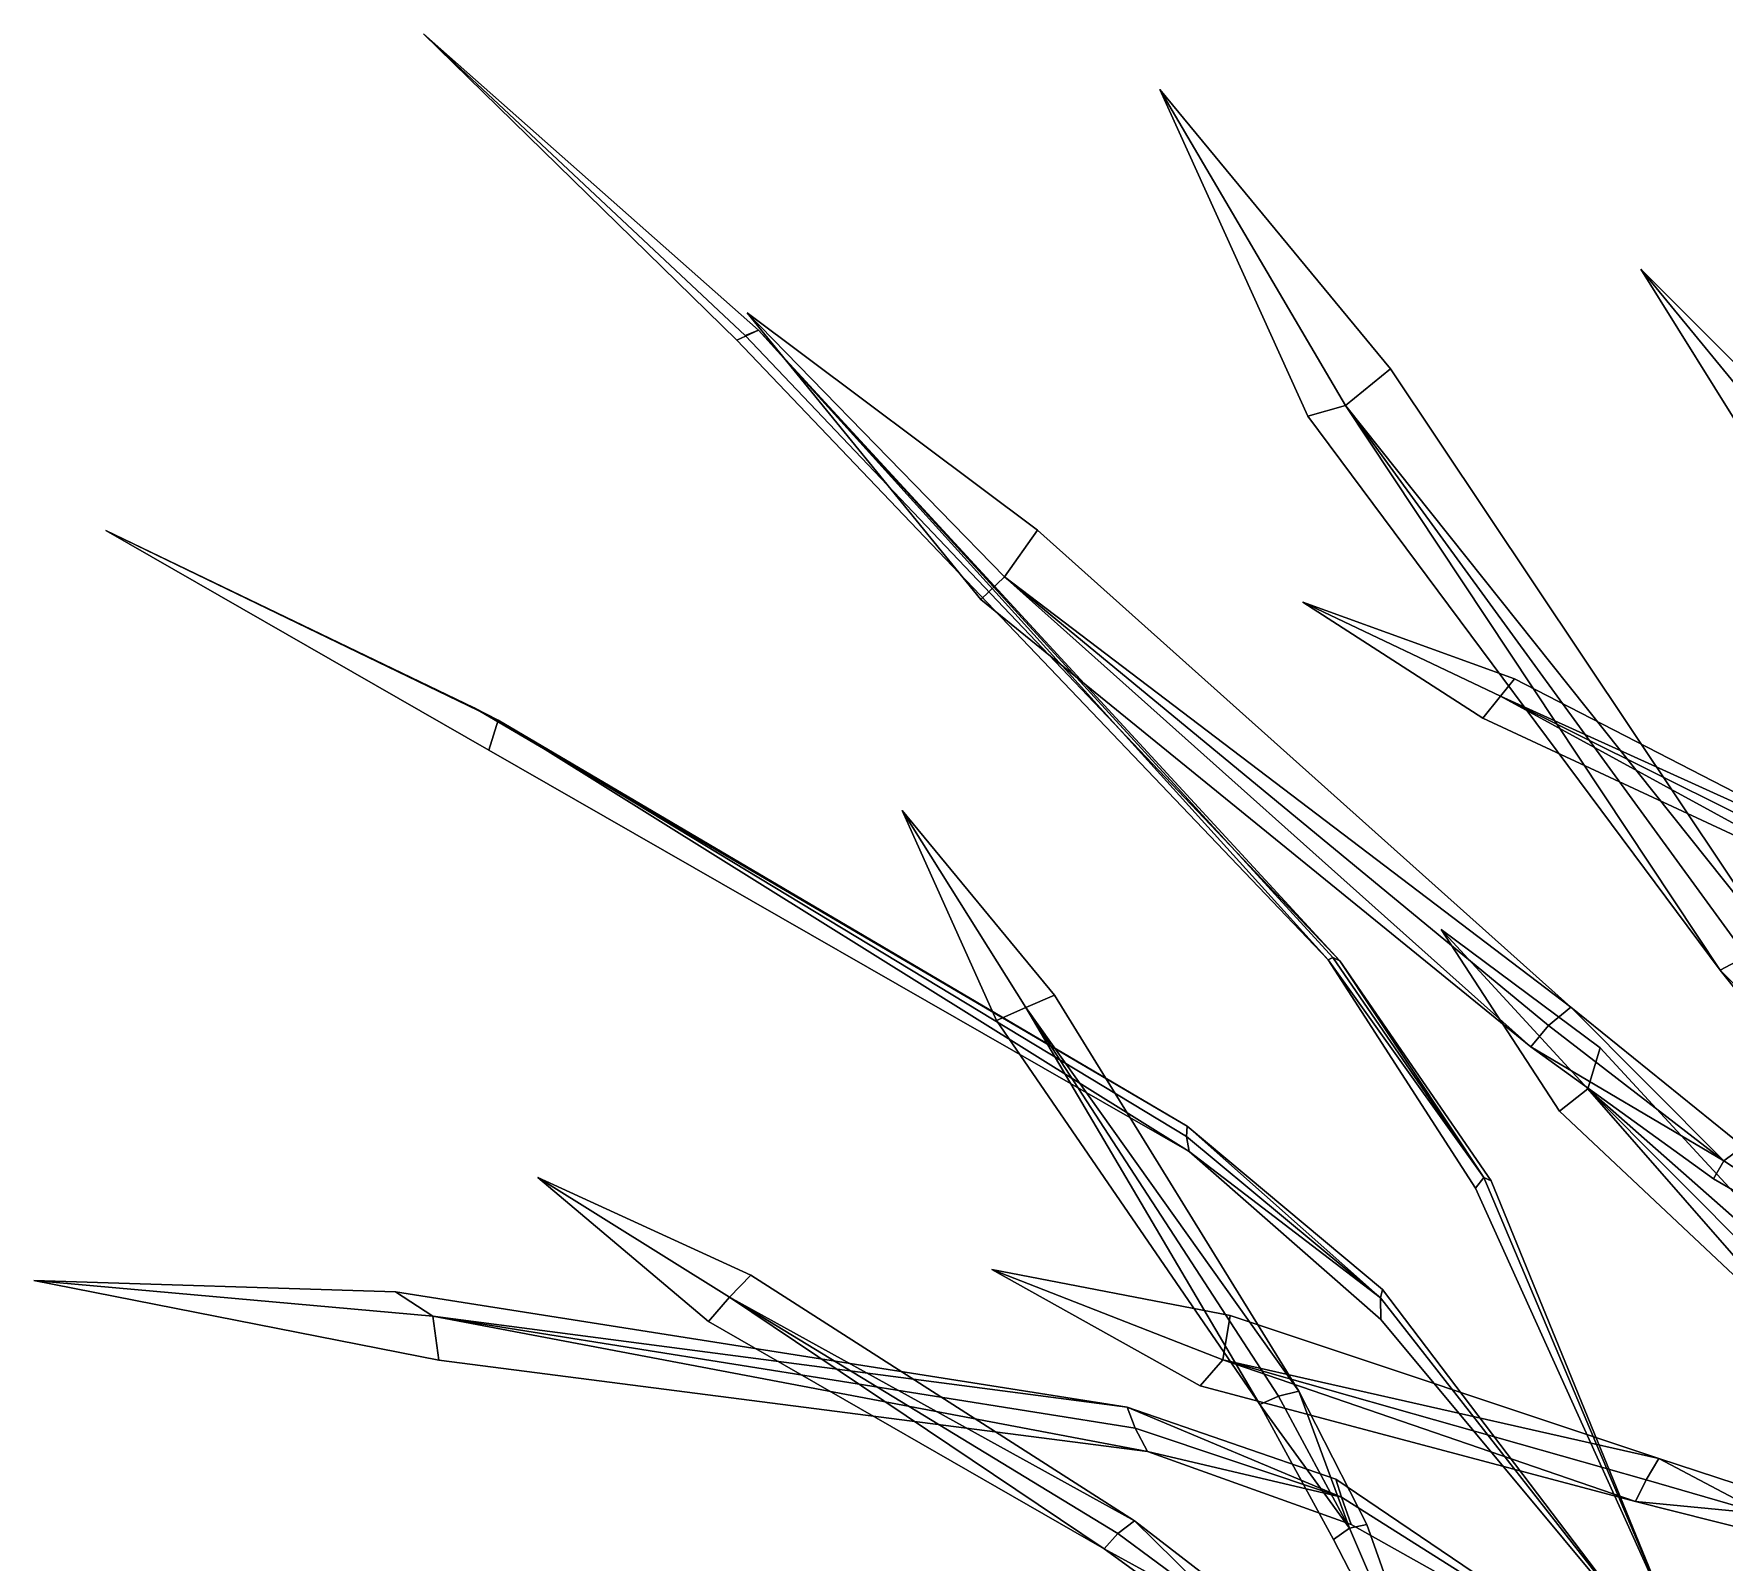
# Model space of a CAD drawing. Header units: metres. Extents: x -441 to 497, y -564 to 357.
# Drawn here: x -441.1 to -68.4, y 13.2 to 350.2 of the extents above; entities that cross this region are included whole.
import ezdxf

# ---------------------------------------------------------------- set-up
doc = ezdxf.new("R2010")
doc.units = ezdxf.units.M

msp = doc.modelspace()

# ---------------------------------------------------------------- linework, layer by layer
at = {"layer": 'Newplan_Leaf', "color": 3}
for points in [[(-355.2306, 350.1669, 305.4272), (-281.3511, 284.8236, 311.8384), (-286.0886, 282.6466, 322.985)], [(-355.2306, 350.1669, 305.4272), (-286.0886, 282.6466, 322.985), (-281.3511, 284.8236, 311.8384)], [(-355.2306, 350.1669, 305.4272), (-284.2856, 283.6785, 296.7823), (-281.3511, 284.8236, 311.8384)], [(-355.2306, 350.1669, 305.4272), (-281.3511, 284.8236, 311.8384), (-284.2856, 283.6785, 296.7823)], [(-192.8667, 337.8672, 368.7469), (-151.8911, 268.2383, 353.7112), (-160.2006, 265.8862, 348.2246)], [(-192.8667, 337.8672, 368.7469), (-160.2006, 265.8862, 348.2246), (-151.8911, 268.2383, 353.7112)], [(-192.8667, 337.8672, 368.7469), (-141.9842, 276.3028, 354.3293), (-151.8911, 268.2383, 353.7112)], [(-192.8667, 337.8672, 368.7469), (-151.8911, 268.2383, 353.7112), (-141.9842, 276.3028, 354.3293)], [(-86.7572, 298.2746, 94.5637), (-56.6893, 261.6378, 115.4634), (-62.3257, 258.992, 117.1433)], [(-86.7572, 298.2746, 94.5637), (-62.3257, 258.992, 117.1433), (-56.6893, 261.6378, 115.4634)], [(-86.7572, 298.2746, 94.5637), (-52.107, 263.5666, 109.1178), (-56.6893, 261.6378, 115.4634)], [(-86.7572, 298.2746, 94.5637), (-56.6893, 261.6378, 115.4634), (-52.107, 263.5666, 109.1178)], [(-283.8582, 288.6186, 237.934), (-227.0697, 230.4165, 249.8013), (-232.2923, 225.4576, 242.5339)], [(-283.8582, 288.6186, 237.934), (-232.2923, 225.4576, 242.5339), (-227.0697, 230.4165, 249.8013)], [(-283.8582, 288.6186, 237.934), (-219.8416, 240.743, 251.9649), (-227.0697, 230.4165, 249.8013)], [(-283.8582, 288.6186, 237.934), (-227.0697, 230.4165, 249.8013), (-219.8416, 240.743, 251.9649)], [(-155.7489, 145.9979, 318.4091), (-286.0886, 282.6466, 322.985), (-281.3511, 284.8236, 311.8384)], [(-155.7489, 145.9979, 318.4091), (-281.3511, 284.8236, 311.8384), (-286.0886, 282.6466, 322.985)], [(-153.1303, 145.7959, 301.8218), (-281.3511, 284.8236, 311.8384), (-284.2856, 283.6785, 296.7823)], [(-153.1303, 145.7959, 301.8218), (-284.2856, 283.6785, 296.7823), (-281.3511, 284.8236, 311.8384)], [(-155.7489, 145.9979, 318.4091), (-281.3511, 284.8236, 311.8384), (-154.7155, 146.5271, 310.1213)], [(-155.7489, 145.9979, 318.4091), (-154.7155, 146.5271, 310.1213), (-281.3511, 284.8236, 311.8384)], [(-154.7155, 146.5271, 310.1213), (-281.3511, 284.8236, 311.8384), (-153.1303, 145.7959, 301.8218)], [(-154.7155, 146.5271, 310.1213), (-153.1303, 145.7959, 301.8218), (-281.3511, 284.8236, 311.8384)], [(-57.0406, 149.1137, 313.5977), (-151.8911, 268.2383, 353.7112), (-141.9842, 276.3028, 354.3293)], [(-57.0406, 149.1137, 313.5977), (-141.9842, 276.3028, 354.3293), (-151.8911, 268.2383, 353.7112)], [(-69.3183, 143.7265, 309.6985), (-160.2006, 265.8862, 348.2246), (-151.8911, 268.2383, 353.7112)], [(-69.3183, 143.7265, 309.6985), (-151.8911, 268.2383, 353.7112), (-160.2006, 265.8862, 348.2246)], [(-69.3183, 143.7265, 309.6985), (-151.8911, 268.2383, 353.7112), (-63.4912, 146.7786, 311.9665)], [(-69.3183, 143.7265, 309.6985), (-63.4912, 146.7786, 311.9665), (-151.8911, 268.2383, 353.7112)], [(-63.4912, 146.7786, 311.9665), (-151.8911, 268.2383, 353.7112), (-57.0406, 149.1137, 313.5977)], [(-63.4912, 146.7786, 311.9665), (-57.0406, 149.1137, 313.5977), (-151.8911, 268.2383, 353.7112)], [(-425.2307, 240.645, 458.7769), (-338.761, 198.8425, 435.441), (-340.8117, 192.1945, 445.5912)], [(-425.2307, 240.645, 458.7769), (-340.8117, 192.1945, 445.5912), (-338.761, 198.8425, 435.441)], [(-425.2307, 240.645, 458.7769), (-344.027, 201.5772, 421.2495), (-338.761, 198.8425, 435.441)], [(-425.2307, 240.645, 458.7769), (-338.761, 198.8425, 435.441), (-344.027, 201.5772, 421.2495)], [(-102.2472, 135.5418, 264.448), (-227.0697, 230.4165, 249.8013), (-219.8416, 240.743, 251.9649)], [(-102.2472, 135.5418, 264.448), (-219.8416, 240.743, 251.9649), (-227.0697, 230.4165, 249.8013)], [(-111.0434, 126.8333, 257.9859), (-232.2923, 225.4576, 242.5339), (-227.0697, 230.4165, 249.8013)], [(-111.0434, 126.8333, 257.9859), (-227.0697, 230.4165, 249.8013), (-232.2923, 225.4576, 242.5339)], [(-111.0434, 126.8333, 257.9859), (-227.0697, 230.4165, 249.8013), (-107.1139, 131.4879, 261.3487)], [(-111.0434, 126.8333, 257.9859), (-107.1139, 131.4879, 261.3487), (-227.0697, 230.4165, 249.8013)], [(-107.1139, 131.4879, 261.3487), (-227.0697, 230.4165, 249.8013), (-102.2472, 135.5418, 264.448)], [(-107.1139, 131.4879, 261.3487), (-102.2472, 135.5418, 264.448), (-227.0697, 230.4165, 249.8013)], [(-161.2964, 224.8496, 104.7894), (-117.7376, 204.1058, 123.6427), (-121.6465, 199.2786, 125.3773)], [(-161.2964, 224.8496, 104.7894), (-121.6465, 199.2786, 125.3773), (-117.7376, 204.1058, 123.6427)], [(-161.2964, 224.8496, 104.7894), (-114.6543, 207.9276, 117.2495), (-117.7376, 204.1058, 123.6427)], [(-161.2964, 224.8496, 104.7894), (-117.7376, 204.1058, 123.6427), (-114.6543, 207.9276, 117.2495)], [(-29.4933, 164.0538, 145.1046), (-117.7376, 204.1058, 123.6427), (-114.6543, 207.9276, 117.2495)], [(-29.4933, 164.0538, 145.1046), (-114.6543, 207.9276, 117.2495), (-117.7376, 204.1058, 123.6427)], [(-186.7991, 109.2916, 366.4639), (-338.761, 198.8425, 435.441), (-344.027, 201.5772, 421.2495)], [(-186.7991, 109.2916, 366.4639), (-344.027, 201.5772, 421.2495), (-338.761, 198.8425, 435.441)], [(-34.6947, 158.7687, 149.8454), (-121.6465, 199.2786, 125.3773), (-117.7376, 204.1058, 123.6427)], [(-34.6947, 158.7687, 149.8454), (-117.7376, 204.1058, 123.6427), (-121.6465, 199.2786, 125.3773)], [(-34.6947, 158.7687, 149.8454), (-117.7376, 204.1058, 123.6427), (-32.374, 161.6383, 147.4756)], [(-34.6947, 158.7687, 149.8454), (-32.374, 161.6383, 147.4756), (-117.7376, 204.1058, 123.6427)], [(-32.374, 161.6383, 147.4756), (-117.7376, 204.1058, 123.6427), (-29.4933, 164.0538, 145.1046)], [(-32.374, 161.6383, 147.4756), (-29.4933, 164.0538, 145.1046), (-117.7376, 204.1058, 123.6427)], [(-186.3694, 103.7363, 382.3066), (-340.8117, 192.1945, 445.5912), (-338.761, 198.8425, 435.441)], [(-186.3694, 103.7363, 382.3066), (-338.761, 198.8425, 435.441), (-340.8117, 192.1945, 445.5912)], [(-186.3694, 103.7363, 382.3066), (-338.761, 198.8425, 435.441), (-186.9875, 107.014, 374.6313)], [(-186.3694, 103.7363, 382.3066), (-186.9875, 107.014, 374.6313), (-338.761, 198.8425, 435.441)], [(-186.9875, 107.014, 374.6313), (-338.761, 198.8425, 435.441), (-186.7991, 109.2916, 366.4639)], [(-186.9875, 107.014, 374.6313), (-186.7991, 109.2916, 366.4639), (-338.761, 198.8425, 435.441)], [(-249.651, 178.9358, 143.4698), (-222.4127, 135.4841, 167.278), (-228.8308, 132.5999, 167.4835)], [(-249.651, 178.9358, 143.4698), (-228.8308, 132.5999, 167.4835), (-222.4127, 135.4841, 167.278)], [(-249.651, 178.9358, 143.4698), (-216.1024, 138.2322, 161.7958), (-222.4127, 135.4841, 167.278)], [(-249.651, 178.9358, 143.4698), (-222.4127, 135.4841, 167.278), (-216.1024, 138.2322, 161.7958)], [(-130.8009, 152.6522, 622.5177), (-98.4932, 117.5205, 580.0878), (-104.7531, 112.6555, 580.6905)], [(-130.8009, 152.6522, 622.5177), (-104.7531, 112.6555, 580.6905), (-98.4932, 117.5205, 580.0878)], [(-130.8009, 152.6522, 622.5177), (-95.7188, 126.5692, 577.0547), (-98.4932, 117.5205, 580.0878)], [(-130.8009, 152.6522, 622.5177), (-98.4932, 117.5205, 580.0878), (-95.7188, 126.5692, 577.0547)], [(-155.7489, 145.9979, 318.4091), (-154.7155, 146.5271, 310.1213), (-121.4287, 98.01246, 310.7179)], [(-155.7489, 145.9979, 318.4091), (-121.4287, 98.01246, 310.7179), (-154.7155, 146.5271, 310.1213)], [(-123.208, 95.6674, 317.6548), (-155.7489, 145.9979, 318.4091), (-121.4287, 98.01246, 310.7179)], [(-123.208, 95.6674, 317.6548), (-121.4287, 98.01246, 310.7179), (-155.7489, 145.9979, 318.4091)], [(-121.4287, 98.01246, 310.7179), (-154.7155, 146.5271, 310.1213), (-153.1303, 145.7959, 301.8218)], [(-121.4287, 98.01246, 310.7179), (-153.1303, 145.7959, 301.8218), (-154.7155, 146.5271, 310.1213)], [(-121.4287, 98.01246, 310.7179), (-153.1303, 145.7959, 301.8218), (-119.8058, 97.285, 303.7937)], [(-121.4287, 98.01246, 310.7179), (-119.8058, 97.285, 303.7937), (-153.1303, 145.7959, 301.8218)], [(-69.3183, 143.7265, 309.6985), (-63.4912, 146.7786, 311.9665), (-36.6228, 110.8921, 292.3828)], [(-69.3183, 143.7265, 309.6985), (-36.6228, 110.8921, 292.3828), (-63.4912, 146.7786, 311.9665)], [(-41.09158, 108.3828, 288.7787), (-69.3183, 143.7265, 309.6985), (-36.6228, 110.8921, 292.3828)], [(-41.09158, 108.3828, 288.7787), (-36.6228, 110.8921, 292.3828), (-69.3183, 143.7265, 309.6985)], [(-162.1765, 50.8941, 198.1656), (-222.4127, 135.4841, 167.278), (-216.1024, 138.2322, 161.7958)], [(-162.1765, 50.8941, 198.1656), (-216.1024, 138.2322, 161.7958), (-222.4127, 135.4841, 167.278)], [(-170.7854, 47.9348, 201.235), (-228.8308, 132.5999, 167.4835), (-222.4127, 135.4841, 167.278)], [(-170.7854, 47.9348, 201.235), (-222.4127, 135.4841, 167.278), (-228.8308, 132.5999, 167.4835)], [(-170.7854, 47.9348, 201.235), (-222.4127, 135.4841, 167.278), (-166.6424, 49.7733, 199.6944)], [(-170.7854, 47.9348, 201.235), (-166.6424, 49.7733, 199.6944), (-222.4127, 135.4841, 167.278)], [(-166.6424, 49.7733, 199.6944), (-222.4127, 135.4841, 167.278), (-162.1765, 50.8941, 198.1656)], [(-166.6424, 49.7733, 199.6944), (-162.1765, 50.8941, 198.1656), (-222.4127, 135.4841, 167.278)], [(-68.4611, 101.6617, 258.2445), (-107.1139, 131.4879, 261.3487), (-102.2472, 135.5418, 264.448)], [(-68.4611, 101.6617, 258.2445), (-102.2472, 135.5418, 264.448), (-107.1139, 131.4879, 261.3487)], [(-68.4611, 101.6617, 258.2445), (-102.2472, 135.5418, 264.448), (-64.2504, 104.8618, 260.9573)], [(-68.4611, 101.6617, 258.2445), (-64.2504, 104.8618, 260.9573), (-102.2472, 135.5418, 264.448)], [(-111.0434, 126.8333, 257.9859), (-107.1139, 131.4879, 261.3487), (-68.4611, 101.6617, 258.2445)], [(-111.0434, 126.8333, 257.9859), (-68.4611, 101.6617, 258.2445), (-107.1139, 131.4879, 261.3487)], [(-70.7912, 97.7277, 253.9608), (-111.0434, 126.8333, 257.9859), (-68.4611, 101.6617, 258.2445)], [(-70.7912, 97.7277, 253.9608), (-68.4611, 101.6617, 258.2445), (-111.0434, 126.8333, 257.9859)], [(-38.8522, 64.9879, 487.04), (-98.4932, 117.5205, 580.0878), (-95.7188, 126.5692, 577.0547)], [(-38.8522, 64.9879, 487.04), (-95.7188, 126.5692, 577.0547), (-98.4932, 117.5205, 580.0878)], [(-45.3055, 56.7567, 489.9286), (-104.7531, 112.6555, 580.6905), (-98.4932, 117.5205, 580.0878)], [(-45.3055, 56.7567, 489.9286), (-98.4932, 117.5205, 580.0878), (-104.7531, 112.6555, 580.6905)], [(-45.3055, 56.7567, 489.9286), (-98.4932, 117.5205, 580.0878), (-42.166, 61.03466, 488.8888)], [(-45.3055, 56.7567, 489.9286), (-42.166, 61.03466, 488.8888), (-98.4932, 117.5205, 580.0878)], [(-42.166, 61.03466, 488.8888), (-98.4932, 117.5205, 580.0878), (-38.8522, 64.9879, 487.04)], [(-42.166, 61.03466, 488.8888), (-38.8522, 64.9879, 487.04), (-98.4932, 117.5205, 580.0878)], [(-144.2018, 71.4408, 355.5009), (-186.9875, 107.014, 374.6313), (-186.7991, 109.2916, 366.4639)], [(-144.2018, 71.4408, 355.5009), (-186.7991, 109.2916, 366.4639), (-186.9875, 107.014, 374.6313)], [(-144.2018, 71.4408, 355.5009), (-186.7991, 109.2916, 366.4639), (-143.7307, 73.3145, 348.618)], [(-144.2018, 71.4408, 355.5009), (-143.7307, 73.3145, 348.618), (-186.7991, 109.2916, 366.4639)], [(-186.3694, 103.7363, 382.3066), (-186.9875, 107.014, 374.6313), (-144.2018, 71.4408, 355.5009)], [(-186.3694, 103.7363, 382.3066), (-144.2018, 71.4408, 355.5009), (-186.9875, 107.014, 374.6313)], [(-68.4611, 101.6617, 258.2445), (-64.2504, 104.8618, 260.9573), (2.11, 55.6203, 236.785)], [(-68.4611, 101.6617, 258.2445), (2.11, 55.6203, 236.785), (-64.2504, 104.8618, 260.9573)], [(-144.1378, 66.7128, 361.3684), (-186.3694, 103.7363, 382.3066), (-144.2018, 71.4408, 355.5009)], [(-144.1378, 66.7128, 361.3684), (-144.2018, 71.4408, 355.5009), (-186.3694, 103.7363, 382.3066)], [(2.11, 55.6203, 236.785), (-70.7912, 97.7277, 253.9608), (-68.4611, 101.6617, 258.2445)], [(2.11, 55.6203, 236.785), (-68.4611, 101.6617, 258.2445), (-70.7912, 97.7277, 253.9608)], [(-329.9872, 98.02594, 128.5101), (-287.7383, 71.579, 155.2007), (-292.3403, 66.2635, 155.5475)], [(-329.9872, 98.02594, 128.5101), (-292.3403, 66.2635, 155.5475), (-287.7383, 71.579, 155.2007)], [(-329.9872, 98.02594, 128.5101), (-283.0039, 76.4368, 149.5959), (-287.7383, 71.579, 155.2007)], [(-329.9872, 98.02594, 128.5101), (-287.7383, 71.579, 155.2007), (-283.0039, 76.4368, 149.5959)], [(-80.7229, 1.6813, 311.2422), (-123.208, 95.6674, 317.6548), (-121.4287, 98.01246, 310.7179)], [(-80.7229, 1.6813, 311.2422), (-121.4287, 98.01246, 310.7179), (-123.208, 95.6674, 317.6548)], [(-121.4287, 98.01246, 310.7179), (-119.8058, 97.285, 303.7937), (-80.7229, 1.6813, 311.2422)], [(-121.4287, 98.01246, 310.7179), (-80.7229, 1.6813, 311.2422), (-119.8058, 97.285, 303.7937)], [(-441.1197, 75.2677, 572.7886), (-353.168, 67.3997, 528.3856), (-351.8298, 57.6901, 535.826)], [(-441.1197, 75.2677, 572.7886), (-351.8298, 57.6901, 535.826), (-353.168, 67.3997, 528.3856)], [(-441.1197, 75.2677, 572.7886), (-361.3749, 72.7914, 516.5456), (-353.168, 67.3997, 528.3856)], [(-441.1197, 75.2677, 572.7886), (-353.168, 67.3997, 528.3856), (-361.3749, 72.7914, 516.5456)], [(-198.4537, 22.3008, 191.7773), (-287.7383, 71.579, 155.2007), (-283.0039, 76.4368, 149.5959)], [(-198.4537, 22.3008, 191.7773), (-283.0039, 76.4368, 149.5959), (-287.7383, 71.579, 155.2007)], [(-229.9005, 77.7223, 583.3608), (-178.9697, 57.7703, 550.402), (-183.9135, 52.04415, 547.9551)], [(-229.9005, 77.7223, 583.3608), (-183.9135, 52.04415, 547.9551), (-178.9697, 57.7703, 550.402)], [(-229.9005, 77.7223, 583.3608), (-177.3374, 67.5664, 550.0152), (-178.9697, 57.7703, 550.402)], [(-229.9005, 77.7223, 583.3608), (-178.9697, 57.7703, 550.402), (-177.3374, 67.5664, 550.0152)], [(-200.0578, 47.3582, 418.7261), (-353.168, 67.3997, 528.3856), (-361.3749, 72.7914, 516.5456)], [(-200.0578, 47.3582, 418.7261), (-361.3749, 72.7914, 516.5456), (-353.168, 67.3997, 528.3856)], [(-205.1022, 16.1463, 194.973), (-292.3403, 66.2635, 155.5475), (-287.7383, 71.579, 155.2007)], [(-205.1022, 16.1463, 194.973), (-287.7383, 71.579, 155.2007), (-292.3403, 66.2635, 155.5475)], [(-205.1022, 16.1463, 194.973), (-287.7383, 71.579, 155.2007), (-202.0756, 19.4793, 193.3454)], [(-205.1022, 16.1463, 194.973), (-202.0756, 19.4793, 193.3454), (-287.7383, 71.579, 155.2007)], [(-202.0756, 19.4793, 193.3454), (-287.7383, 71.579, 155.2007), (-198.4537, 22.3008, 191.7773)], [(-202.0756, 19.4793, 193.3454), (-198.4537, 22.3008, 191.7773), (-287.7383, 71.579, 155.2007)], [(-144.2018, 71.4408, 355.5009), (-143.7307, 73.3145, 348.618), (-83.6937, -5.8216, 319.3596)], [(-144.2018, 71.4408, 355.5009), (-83.6937, -5.8216, 319.3596), (-143.7307, 73.3145, 348.618)], [(-83.6937, -5.8216, 319.3596), (-144.1378, 66.7128, 361.3684), (-144.2018, 71.4408, 355.5009)], [(-83.6937, -5.8216, 319.3596), (-144.2018, 71.4408, 355.5009), (-144.1378, 66.7128, 361.3684)], [(-195.5615, 37.5864, 431.623), (-353.168, 67.3997, 528.3856), (-198.263, 42.7462, 425.6135)], [(-195.5615, 37.5864, 431.623), (-198.263, 42.7462, 425.6135), (-353.168, 67.3997, 528.3856)], [(-198.263, 42.7462, 425.6135), (-353.168, 67.3997, 528.3856), (-200.0578, 47.3582, 418.7261)], [(-198.263, 42.7462, 425.6135), (-200.0578, 47.3582, 418.7261), (-353.168, 67.3997, 528.3856)], [(-195.5615, 37.5864, 431.623), (-351.8298, 57.6901, 535.826), (-353.168, 67.3997, 528.3856)], [(-195.5615, 37.5864, 431.623), (-353.168, 67.3997, 528.3856), (-351.8298, 57.6901, 535.826)], [(-82.7875, 36.05849, 477.9299), (-178.9697, 57.7703, 550.402), (-177.3374, 67.5664, 550.0152)], [(-82.7875, 36.05849, 477.9299), (-177.3374, 67.5664, 550.0152), (-178.9697, 57.7703, 550.402)], [(-87.9392, 26.5545, 476.993), (-183.9135, 52.04415, 547.9551), (-178.9697, 57.7703, 550.402)], [(-87.9392, 26.5545, 476.993), (-178.9697, 57.7703, 550.402), (-183.9135, 52.04415, 547.9551)], [(-87.9392, 26.5545, 476.993), (-178.9697, 57.7703, 550.402), (-85.6088, 31.3619, 477.8279)], [(-87.9392, 26.5545, 476.993), (-85.6088, 31.3619, 477.8279), (-178.9697, 57.7703, 550.402)], [(-85.6088, 31.3619, 477.8279), (-178.9697, 57.7703, 550.402), (-82.7875, 36.05849, 477.9299)], [(-85.6088, 31.3619, 477.8279), (-82.7875, 36.05849, 477.9299), (-178.9697, 57.7703, 550.402)], [(-170.7854, 47.9348, 201.235), (-166.6424, 49.7733, 199.6944), (-151.0334, 20.6519, 206.1142)], [(-170.7854, 47.9348, 201.235), (-151.0334, 20.6519, 206.1142), (-166.6424, 49.7733, 199.6944)], [(-151.0334, 20.6519, 206.1142), (-166.6424, 49.7733, 199.6944), (-162.1765, 50.8941, 198.1656)], [(-151.0334, 20.6519, 206.1142), (-162.1765, 50.8941, 198.1656), (-166.6424, 49.7733, 199.6944)], [(-151.0334, 20.6519, 206.1142), (-162.1765, 50.8941, 198.1656), (-147.2021, 21.4933, 204.9578)], [(-151.0334, 20.6519, 206.1142), (-147.2021, 21.4933, 204.9578), (-162.1765, 50.8941, 198.1656)], [(-152.7995, 27.546, 391.4952), (-198.263, 42.7462, 425.6135), (-200.0578, 47.3582, 418.7261)], [(-152.7995, 27.546, 391.4952), (-200.0578, 47.3582, 418.7261), (-198.263, 42.7462, 425.6135)], [(-152.7995, 27.546, 391.4952), (-200.0578, 47.3582, 418.7261), (-154.0026, 31.4749, 385.6451)], [(-152.7995, 27.546, 391.4952), (-154.0026, 31.4749, 385.6451), (-200.0578, 47.3582, 418.7261)], [(-154.5542, 18.2127, 206.6012), (-170.7854, 47.9348, 201.235), (-151.0334, 20.6519, 206.1142)], [(-154.5542, 18.2127, 206.6012), (-151.0334, 20.6519, 206.1142), (-170.7854, 47.9348, 201.235)], [(-195.5615, 37.5864, 431.623), (-198.263, 42.7462, 425.6135), (-152.7995, 27.546, 391.4952)], [(-195.5615, 37.5864, 431.623), (-152.7995, 27.546, 391.4952), (-198.263, 42.7462, 425.6135)], [(-150.632, 21.4603, 395.3748), (-195.5615, 37.5864, 431.623), (-152.7995, 27.546, 391.4952)], [(-150.632, 21.4603, 395.3748), (-152.7995, 27.546, 391.4952), (-195.5615, 37.5864, 431.623)], [(-59.7533, 23.8161, 450.9976), (-85.6088, 31.3619, 477.8279), (-82.7875, 36.05849, 477.9299)], [(-59.7533, 23.8161, 450.9976), (-82.7875, 36.05849, 477.9299), (-85.6088, 31.3619, 477.8279)], [(-59.7533, 23.8161, 450.9976), (-82.7875, 36.05849, 477.9299), (-57.2056, 27.6688, 451.0439)], [(-59.7533, 23.8161, 450.9976), (-57.2056, 27.6688, 451.0439), (-82.7875, 36.05849, 477.9299)], [(-152.7995, 27.546, 391.4952), (-154.0026, 31.4749, 385.6451), (-84.1491, -15.8295, 325.5967)], [(-152.7995, 27.546, 391.4952), (-84.1491, -15.8295, 325.5967), (-154.0026, 31.4749, 385.6451)], [(-87.9392, 26.5545, 476.993), (-85.6088, 31.3619, 477.8279), (-59.7533, 23.8161, 450.9976)], [(-87.9392, 26.5545, 476.993), (-59.7533, 23.8161, 450.9976), (-85.6088, 31.3619, 477.8279)], [(-84.1491, -15.8295, 325.5967), (-150.632, 21.4603, 395.3748), (-152.7995, 27.546, 391.4952)], [(-84.1491, -15.8295, 325.5967), (-152.7995, 27.546, 391.4952), (-150.632, 21.4603, 395.3748)], [(-62.00793, 19.9984, 448.9856), (-87.9392, 26.5545, 476.993), (-59.7533, 23.8161, 450.9976)], [(-62.00793, 19.9984, 448.9856), (-59.7533, 23.8161, 450.9976), (-87.9392, 26.5545, 476.993)], [(-205.1022, 16.1463, 194.973), (-202.0756, 19.4793, 193.3454), (-175.8456, 0.1115, 201.6994)], [(-205.1022, 16.1463, 194.973), (-175.8456, 0.1115, 201.6994), (-202.0756, 19.4793, 193.3454)], [(-175.8456, 0.1115, 201.6994), (-202.0756, 19.4793, 193.3454), (-198.4537, 22.3008, 191.7773)], [(-175.8456, 0.1115, 201.6994), (-198.4537, 22.3008, 191.7773), (-202.0756, 19.4793, 193.3454)], [(-175.8456, 0.1115, 201.6994), (-198.4537, 22.3008, 191.7773), (-172.6928, 2.432, 200.5166)], [(-175.8456, 0.1115, 201.6994), (-172.6928, 2.432, 200.5166), (-198.4537, 22.3008, 191.7773)], [(-127.4635, -34.3307, 206.7003), (-154.5542, 18.2127, 206.6012), (-151.0334, 20.6519, 206.1142)], [(-127.4635, -34.3307, 206.7003), (-151.0334, 20.6519, 206.1142), (-154.5542, 18.2127, 206.6012)], [(-151.0334, 20.6519, 206.1142), (-147.2021, 21.4933, 204.9578), (-127.4635, -34.3307, 206.7003)], [(-151.0334, 20.6519, 206.1142), (-127.4635, -34.3307, 206.7003), (-147.2021, 21.4933, 204.9578)], [(-178.0204, -3.5586, 202.3176), (-205.1022, 16.1463, 194.973), (-175.8456, 0.1115, 201.6994)], [(-178.0204, -3.5586, 202.3176), (-175.8456, 0.1115, 201.6994), (-205.1022, 16.1463, 194.973)]]:
    msp.add_3dface(points, dxfattribs=at)

doc.saveas('drawing.dxf')
